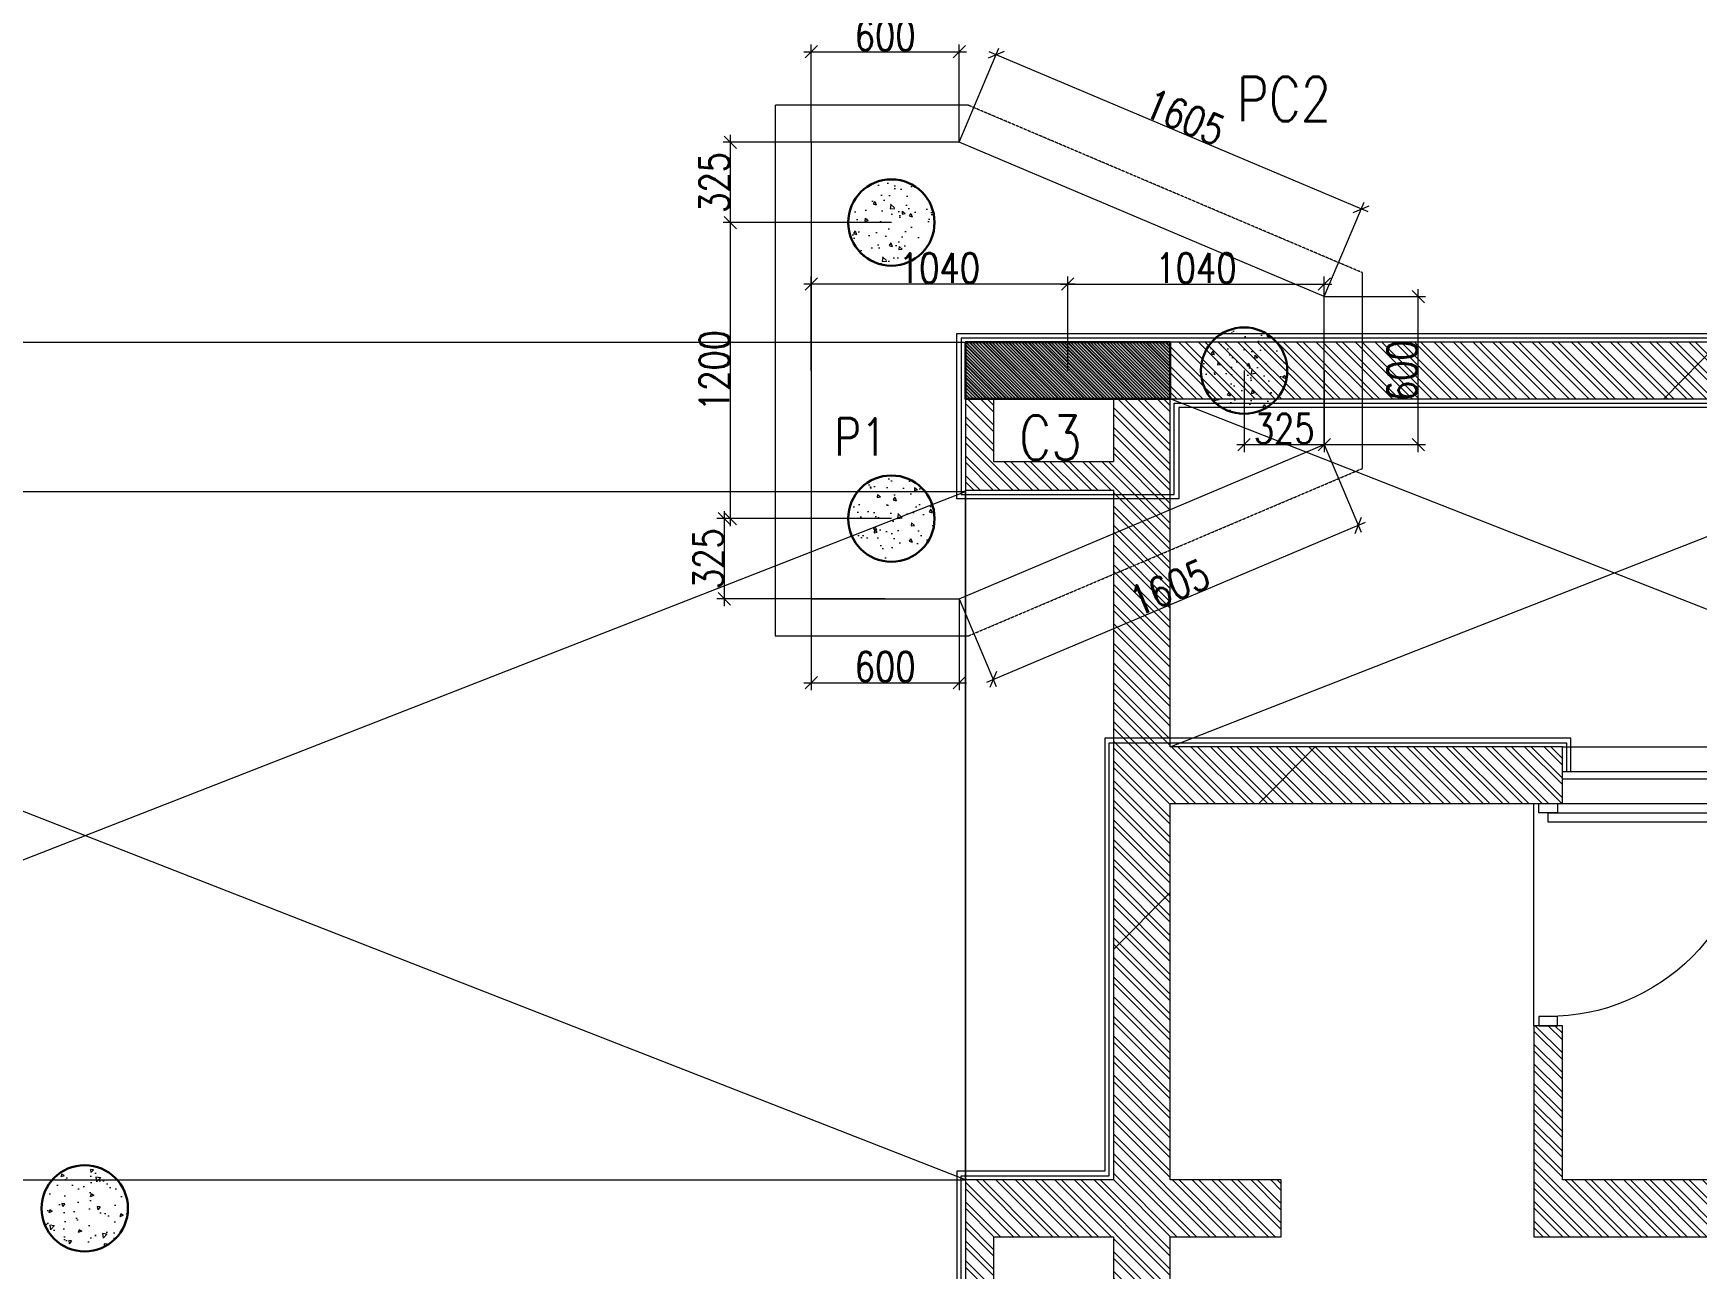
# Model space of a CAD drawing. Header units: metres. Extents: x 5205117 to 5948571, y 646915 to 1143748.
# Drawn here: x 5323873 to 5330616, y 799882 to 804888 of the extents above; entities that cross this region are included whole.
import ezdxf

# ---------------------------------------------------------------- set-up
doc = ezdxf.new("R2010")
doc.units = ezdxf.units.M
doc.header["$MEASUREMENT"] = 0
doc.header["$PDMODE"] = 35
doc.header["$PDSIZE"] = 10
doc.linetypes.add('DASHED', pattern=[0.75, 0.5, -0.25])
doc.linetypes.add('HIDDEN', pattern=[0.375, 0.25, -0.125])
doc.layers.get('0').update_dxf_attribs({"color": 1, "linetype": 'DASHED', "lineweight": 30})
doc.layers.add('A-GF', color=8, linetype='Continuous', lineweight=0, transparency=0.5)
for name, color, linetype, lineweight in [('dim start point', 10, 'Continuous', 0), ('S-COLUMN & WALL', 5, 'Continuous', 30), ('S-COLUMN_H', 250, 'Continuous', 0), ('S-FOUND-EXCAVATION', 253, 'HIDDEN', 0), ('S-FOUND-FOOTING', 7, 'Continuous', 15), ('S-PILE', 96, 'Continuous', 30), ('S-TEXT', 7, 'Continuous', 0), ('S-TEXT COL.', 1, 'Continuous', 0), ('S-TEXT PILE', 7, 'Continuous', 0)]:
    doc.layers.add(name, color=color, linetype=linetype, lineweight=lineweight)
doc.styles.add('C-ROOM', font='arial.ttf')
doc.styles.add('SETU 1', font='romans.shx', dxfattribs={"width": 0.8})
doc.dimstyles.new('A-DIM 100', dxfattribs={"dimscale": 100, "dimtxt": 2.5, "dimasz": 1.5, "dimexe": 1, "dimexo": 1, "dimgap": 0.5, "dimtad": 1, "dimdec": 0, "dimrnd": 5, "dimzin": 3, "dimdsep": 46, "dimtxsty": 'C-ROOM', "dimblk1": 'ARCHTICK', "dimblk2": 'ARCHTICK', "dimsah": 1, "dimcen": 1.5, "dimdle": 1, "dimclrd": 256, "dimclre": 256, "dimclrt": 256, "dimadec": 0, "dimazin": 0, "dimtfac": 0.6, "dimtdec": 0, "dimtofl": 0, "dimtmove": 1, "dimatfit": 3, "dimfxl": 1, "dimtolj": 1, "dimtzin": 0, "dimlwd": -1, "dimlwe": -1, "dimarcsym": 0})

# ---------------------------------------------------------------- blocks, each defined once
blk = doc.blocks.new('GBFB')
at = {"layer": 'A-GF', "ltscale": 5}
h = blk.add_hatch(dxfattribs=at)
h.set_pattern_fill('ANSI32', color=256, scale=150)
h.set_pattern_definition([(45, (2305818.317735393, 430359.1083499617), (-39.7747564417433, 39.7747564417433), []), (45, (2305844.834239643, 430359.1083499617), (-39.7747564417433, 39.7747564417433), [])])
h.paths.add_polyline_path([(2613559.22199503, 713331.9033151702), (2613559.22199503, 714066.9033151699), (2618134.221995029, 714066.9033151697), (2618134.221995029, 713331.9033151702), (2618364.22199503, 713331.9033151702), (2618364.22199503, 713951.9033151697), (2621064.221995032, 713951.9033151699), (2621064.221995032, 713331.9033151702), (2621294.221995032, 713331.9033151702), (2621294.221995032, 714181.9033151697), (2612581.72199503, 714181.9033151699), (2612581.72199503, 714081.9033151702), (2612481.72199503, 714081.9033151702), (2612481.72199503, 714181.9033151702), (2611504.22199503, 714181.9033151699), (2611504.22199503, 712216.9033151701), (2613559.22199503, 712216.9033151701), (2613559.22199503, 712331.9033151701), (2611734.22199503, 712331.9033151701), (2611734.22199503, 713951.9033151697), (2613329.22199503, 713951.9033151697), (2613329.22199503, 713331.9033151702)])
h.paths.add_polyline_path([(2622409.221995032, 713556.90331517), (2622614.22199503, 713556.90331517), (2622614.22199503, 713951.9033151701), (2622409.221995032, 713951.9033151701)], flags=16)
h.paths.add_polyline_path([(2623099.221995032, 714181.9033151701), (2623099.221995032, 713951.9033151701), (2622729.22199503, 713951.9033151701), (2622729.22199503, 713556.9033151701), (2623099.221995032, 713556.9033151701), (2623099.221995032, 713441.9033151701), (2622409.221995032, 713441.9033151701), (2622409.221995032, 713331.9033151702), (2622294.221995032, 713331.9033151702), (2622294.221995032, 714181.9033151701)], flags=17)
h.paths.add_polyline_path([(2630534.22199503, 706806.9033151697), (2628524.22199503, 706806.9033151697), (2628524.22199503, 706181.9033151697), (2628409.22199503, 706181.9033151697), (2628409.22199503, 707036.9033151699), (2630764.22199503, 707036.9033151699), (2630764.22199503, 703411.9033151699), (2626104.22199503, 703411.9033151699), (2626104.22199503, 704011.9033151697), (2626704.22199503, 704011.9033151697), (2626704.22199503, 706806.9033151697), (2626104.22199503, 706806.9033151697), (2626104.22199503, 708786.9033151701), (2626934.221995029, 708786.9033151701), (2626934.221995029, 707036.9033151699), (2627384.22199503, 707036.9033151699), (2627384.22199503, 706806.9033151697), (2626934.221995029, 706806.9033151697), (2626934.221995029, 705281.9033151696), (2628524.22199503, 705281.9033151696), (2628524.22199503, 705051.9033151697), (2626934.221995029, 705051.9033151697), (2626934.221995029, 703641.9033151699), (2630534.22199503, 703641.9033151699)])
h.paths.add_polyline_path([(2626334.221995029, 714181.9033151701), (2627304.22199503, 714181.9033151701), (2627304.22199503, 713951.9033151701), (2626934.221995029, 713951.9033151701), (2626934.221995029, 711316.9033151701), (2628734.22199503, 711316.9033151701), (2628734.22199503, 711916.9033151701), (2628849.22199503, 711916.9033151701), (2628849.22199503, 711316.9033151701), (2630649.22199503, 711316.9033151701), (2630649.22199503, 711916.9033151701), (2630764.22199503, 711916.9033151699), (2630764.22199503, 711086.9033151701), (2618134.22199503, 711086.90331517), (2618134.221995029, 712331.9033151694), (2618364.22199503, 712331.9033151694), (2618364.22199503, 711316.9033151701), (2622294.221995032, 711316.9033151701), (2622294.221995032, 712431.9033151697), (2622409.221995032, 712431.9033151697), (2622409.221995032, 711316.9033151703), (2625159.22199503, 711316.9033151703), (2625159.22199503, 712531.9033151702), (2625274.22199503, 712531.9033151702), (2625274.22199503, 711316.9033151703), (2626704.22199503, 711316.9033151701), (2626704.22199503, 713441.9033151701), (2625274.22199503, 713441.9033151701), (2625274.22199503, 713331.9033151702), (2625159.22199503, 713331.9033151702), (2625159.22199503, 713556.9033151701), (2626704.22199503, 713556.9033151701), (2626704.22199503, 713951.9033151701), (2626334.221995029, 713951.9033151701)])
h.paths.add_polyline_path([(2613029.22199503, 703411.9033151699), (2613029.22199503, 704011.9033151697), (2611504.22199503, 704011.9033151697), (2611504.22199503, 703411.9033151699)])
h.paths.add_polyline_path([(2613329.22199503, 703411.9033151699), (2618964.22199503, 703411.9033151696), (2618964.22199503, 704011.9033151697), (2618134.221995029, 704011.9033151697), (2618134.221995029, 703641.9033151696), (2613559.22199503, 703641.9033151699), (2613559.22199503, 704011.9033151697), (2613329.22199503, 704011.9033151697)])
h.paths.add_polyline_path([(2618364.22199503, 703896.9033151696), (2618364.22199503, 703641.9033151696), (2618849.22199503, 703641.9033151696), (2618849.22199503, 703896.9033151696)], flags=16)
h.paths.add_polyline_path([(2611734.22199503, 703641.9033151699), (2611734.22199503, 703896.9033151699), (2612799.221995029, 703896.9033151699), (2612799.221995029, 703641.9033151699)], flags=16)
h.paths.add_polyline_path([(2618964.22199503, 706806.9033151697), (2618964.22199503, 708786.9033151701), (2618134.221995029, 708786.9033151701), (2618134.221995029, 706806.9033151697)])
h.paths.add_polyline_path([(2618849.22199503, 707036.9033151696), (2618849.22199503, 708556.9033151699), (2618364.22199503, 708556.9033151699), (2618364.22199503, 707036.9033151696)], flags=16)
h.paths.add_polyline_path([(2635594.22199503, 714181.9033151701), (2628204.22199503, 714181.9033151701), (2628204.22199503, 713951.9033151701), (2628734.22199503, 713951.9033151701), (2628734.22199503, 712816.9033151701), (2628849.22199503, 712816.9033151701), (2628849.22199503, 713951.9033151701), (2630649.22199503, 713951.9033151701), (2630649.22199503, 712916.9033151701), (2630764.22199503, 712916.9033151701), (2630764.22199503, 713951.9033151701), (2635364.221995029, 713951.9033151701), (2635364.221995029, 713581.9033151701), (2635594.22199503, 713581.9033151701)])
h.paths.add_polyline_path([(2613559.22199503, 710716.9033151702), (2613559.22199503, 711316.9033151701), (2611504.22199503, 711316.9033151701), (2611504.22199503, 710716.9033151702)])
h.paths.add_polyline_path([(2613329.22199503, 710831.9033151701), (2613329.22199503, 711086.9033151701), (2611734.22199503, 711086.9033151701), (2611734.22199503, 710831.9033151701)], flags=16)
h.paths.add_polyline_path([(2635364.221995029, 709856.9033151701), (2630764.22199503, 709856.9033151701), (2630764.22199503, 708556.9033151699), (2630534.22199503, 708556.9033151699), (2630534.22199503, 710086.9033151702), (2635364.221995029, 710086.9033151702), (2635364.221995029, 710456.9033151701), (2635594.22199503, 710456.9033151701), (2635594.22199503, 709856.9033151701)])
h.paths.add_polyline_path([(2626219.22199503, 707036.9033151699), (2626704.22199503, 707036.9033151699), (2626704.22199503, 708556.9033151699), (2626219.22199503, 708556.9033151699)], flags=16)
h.paths.add_polyline_path([(2637419.22199503, 709856.9033151701), (2635894.22199503, 709856.9033151701), (2635894.22199503, 710456.9033151701), (2637419.22199503, 710456.9033151701)])
h.paths.add_polyline_path([(2637189.22199503, 710086.9033151702), (2636009.22199503, 710086.9033151702), (2636009.22199503, 710341.9033151701), (2637189.22199503, 710341.9033151701)], flags=16)
h.paths.add_polyline_path([(2637419.22199503, 714181.9033151699), (2635894.22199503, 714181.9033151699), (2635894.22199503, 713581.9033151699), (2637419.22199503, 713581.9033151699)])
h.paths.add_polyline_path([(2637189.22199503, 713951.90331517), (2636009.22199503, 713951.90331517), (2636009.22199503, 713696.90331517), (2637189.22199503, 713696.90331517)], flags=16)
h.paths.add_polyline_path([(2633144.22199503, 709556.9033151702), (2633144.22199503, 708556.9033151699), (2632914.221995029, 708556.9033151699), (2632914.221995029, 709556.9033151702)], flags=0)
h.paths.add_polyline_path([(2633144.22199503, 703411.9033151699), (2632914.221995029, 703411.9033151699), (2632914.221995029, 707036.9033151699), (2633144.22199503, 707036.9033151699)])
h.paths.add_polyline_path([(2626704.22199503, 703896.9033151696), (2626219.22199503, 703896.9033151696), (2626219.22199503, 703641.9033151699), (2626704.22199503, 703641.9033151699)], flags=16)
at = {"layer": 'A-GF', "ltscale": 100}
h = blk.add_hatch(dxfattribs=at)
h.set_pattern_fill('ANSI31', color=256, scale=75)
h.set_pattern_definition([(45, (1999356.026596897, 443833.9590000218), (-6.629126073623882, 6.629126073623883), [])])
h.paths.add_polyline_path([(2626934.221995029, 703411.9033151703), (2626934.221995029, 703641.9033151702), (2626104.22199503, 703641.9033151701), (2626104.22199503, 703411.9033151701)])
at = {"layer": 'A-GF', "ltscale": 5}
for p, q in [((2618964.22199503, 706806.9033151697), (2626104.22199503, 706806.9033151697)), ((2618964.22199503, 706806.9033151697), (2626104.22199503, 706806.9033151697)), ((2618964.22199503, 706806.9033151697), (2626104.22199503, 704016.9033151697)), ((2626104.22199503, 706806.9033151697), (2618964.221995028, 704016.9033151697)), ((2626104.22199503, 706806.9033151697), (2626104.22199503, 704011.9033151697)), ((2628409.22199503, 706181.9033151697), (2628409.22199503, 705281.9033151699)), ((2628524.22199503, 705281.9033151696), (2630534.22199503, 705281.9033151699)), ((2628524.22199503, 705181.9033151696), (2630534.22199503, 705181.9033151699)), ((2628524.22199503, 705151.9033151696), (2630534.22199503, 705151.9033151699)), ((2626934.221995029, 705051.9033151697), (2630534.22199503, 703641.9033151699)), ((2630534.22199503, 705051.9033151697), (2626934.221995029, 703641.9033151699)), ((2628524.22199503, 705051.9033151697), (2630534.22199503, 705051.9033151697)), ((2618964.221995028, 703411.9033151699), (2626104.22199503, 703411.9033151699))]:
    blk.add_line(p, q, dxfattribs=at)
at = {"layer": 'A-GF', "ltscale": 10}
for p, q in [((2628429.22199503, 706181.9033151697), (2628504.22199503, 706181.9033151697)), ((2628429.22199503, 706144.4033151699), (2628429.22199503, 706181.9033151697)), ((2628504.22199503, 706181.9033151697), (2628504.22199503, 706144.4033151699)), ((2628504.22199503, 706144.4033151699), (2628429.22199503, 706144.4033151699)), ((2628504.22199503, 705319.4033151697), (2628429.22199503, 705319.4033151697)), ((2628429.22199503, 705319.4033151697), (2628429.22199503, 705281.9033151699)), ((2629291.72199503, 705356.9033151697), (2628466.72199503, 705356.9033151697)), ((2628466.72199503, 705356.9033151697), (2628466.72199503, 705319.4033151697)), ((2628466.72199503, 705319.4033151697), (2629291.72199503, 705319.4033151697)), ((2628504.22199503, 705281.9033151699), (2628504.22199503, 705319.4033151697)), ((2628429.22199503, 705281.9033151699), (2628504.22199503, 705281.9033151699))]:
    blk.add_line(p, q, dxfattribs=at)
at = {"layer": 'A-GF', "ltscale": 5}
for points in [[(2630534.22199503, 706806.9033151697), (2628524.22199503, 706806.9033151697), (2628524.22199503, 706181.9033151697), (2628409.22199503, 706181.9033151697), (2628409.22199503, 707036.9033151699), (2630764.22199503, 707036.9033151699), (2630764.22199503, 703411.9033151699), (2626104.22199503, 703411.9033151699), (2626104.22199503, 704011.9033151697), (2626704.22199503, 704011.9033151697), (2626704.22199503, 706806.9033151697), (2626104.22199503, 706806.9033151697), (2626104.22199503, 708786.9033151701), (2626934.221995029, 708786.9033151701), (2626934.221995029, 707036.9033151699), (2627384.22199503, 707036.9033151699), (2627384.22199503, 706806.9033151697), (2626934.221995029, 706806.9033151697), (2626934.221995029, 705281.9033151696), (2628524.22199503, 705281.9033151696), (2628524.22199503, 705051.9033151697), (2626934.221995029, 705051.9033151697), (2626934.221995029, 703641.9033151699), (2630534.22199503, 703641.9033151699)], [(2626687.221995029, 705034.9033151697), (2628541.22199503, 705034.9033151697), (2628541.22199503, 705151.9033151696), (2628559.22199503, 705151.9033151696), (2628559.22199503, 705016.9033151696), (2626669.22199503, 705016.9033151696), (2626669.22199503, 706771.9033151701), (2626069.22199503, 706771.9033151701), (2626069.22199503, 708656.9033151703), (2626087.221995029, 708656.9033151703), (2626087.221995029, 706789.9033151701), (2626687.221995029, 706789.9033151701)], [(2626219.22199503, 707036.9033151699), (2626704.22199503, 707036.9033151699), (2626704.22199503, 708556.9033151699), (2626219.22199503, 708556.9033151699)], [(2630517.22199503, 703658.9033151702), (2630517.22199503, 705151.9033151699), (2630499.22199503, 705151.9033151699), (2630499.22199503, 703676.9033151703), (2626969.22199503, 703676.9033151703), (2626969.22199503, 704046.9033151701), (2626069.22199503, 704046.9033151701), (2626069.22199503, 703376.9033151699), (2630799.22199503, 703376.9033151701), (2630799.221995029, 707071.9033151701), (2630621.591945968, 707071.9033151701), (2630621.591945968, 707053.9033151701), (2630781.221995029, 707053.9033151701), (2630781.22199503, 703394.9033151701), (2626087.221995029, 703394.9033151699), (2626087.221995029, 704028.9033151701), (2626951.22199503, 704028.9033151701), (2626951.22199503, 703658.9033151701)], [(2626704.22199503, 703896.9033151696), (2626219.22199503, 703896.9033151696), (2626219.22199503, 703641.9033151699), (2626704.22199503, 703641.9033151699)]]:
    blk.add_lwpolyline(points, close=True, dxfattribs=at)
blk.add_lwpolyline([(2618964.22199503, 706806.9033151697), (2618964.22199503, 704016.9033151697), (2626104.22199503, 704016.9033151697), (2626104.22199503, 706806.9033151697)], dxfattribs=at)
at = {"layer": 'A-GF', "ltscale": 5, "flags": 128}
blk.add_lwpolyline([(2626104.22199503, 703411.9033151701), (2626104.22199503, 703641.9033151701), (2626934.221995029, 703641.9033151702), (2626934.221995029, 703411.9033151703)], close=True, dxfattribs=at)
at = {"layer": 'A-GF', "ltscale": 2}
blk.add_ellipse((2628466.72199503, 705319.4033151697), major_axis=(583.3630944789038, 583.3630944789038), ratio=0.9999999999999927, start_param=5.497787143782134, end_param=7.068583470577038, dxfattribs=at)
blk = doc.blocks.new('P2')
at = {"layer": 'S-PILE', "lineweight": 0}
h = blk.add_hatch(dxfattribs=at)
h.set_pattern_fill('AR-CONC', color=256, scale=20)
h.set_pattern_definition([(50, (0, 0), (143.4520365201507, -12.55042699651902), [15, -165]), (355, (0, 0), (-27.7502667226, 150.4384267400024), [12, -132]), (100.45144446, (11.9543362, -1.0458688), (115.7017693454224, 137.8879981937259), [12.74803839999999, -140.2284223999999]), (46.1842, (0, 40), (213.4482661343145, -33.10385615861531), [22.5, -247.5]), (96.63563549000003, (17.787349, 37.2413386), (186.9323891348456, 194.8237201549101), [19.1220684, -210.3427519999999]), (351.18416399, (0, 40), (186.9323890109546, 194.823720053998), [18, -198.0000002]), (21, (20, 30), (119.3814104236923, -80.52377813306776), [15, -165]), (326, (20, 30), (48.66306638431634, 145.0300090093706), [12, -132]), (71.45144474, (29.94845080000001, 23.2896852), (168.0444753459942, 64.50623056127077), [12.748038, -140.2284224]), (37.5, (0, 0), (2.431971063458133, 66.5787707662623), [0, -130.4, 0, -134, 0, -132.5]), (7.499999999999999, (0, 0), (52.61390748842972, 78.88234237647205), [0, -76.39999999999999, 0, -127.4, 0, -50.5]), (327.5, (-44.59999999999999, 0), (106.7644872344818, -4.510974346875951), [0, -50, 0, -156, 0, -207]), (317.5, (-64.6, 0), (116.6372338684772, 20.02099646646354), [0, -65, 0, -103.6, 0, -147])])
edge = h.paths.add_edge_path()
edge.add_arc((0, 0), 175, 0, 360)
at = {"layer": 'S-PILE'}
blk.add_circle((0, 0), 175, dxfattribs=at)
blk = doc.blocks.new('jhgduhguix')
at = {"layer": 'A-GF', "ltscale": 5}
h = blk.add_hatch(dxfattribs=at)
h.set_pattern_fill('ANSI32', color=256, scale=150000)
h.set_pattern_definition([(45, (-82319456.2837868, -220251060.7751663), (-39774.7564417433, 39774.7564417433), []), (45, (-82292939.77953625, -220251060.7751663), (-39774.7564417433, 39774.7564417433), [])])
h.paths.add_polyline_path([(5087447.780857086, 780270.4902853967), (5087447.780857086, 779535.4902853965), (5092022.780857086, 779535.4902853965), (5092022.780857086, 780270.4902853967), (5092252.780856132, 780270.4902853967), (5092252.780856132, 779650.4902853967), (5094952.780857086, 779650.4902853967), (5094952.780857086, 780270.4902853967), (5095182.780856132, 780270.4902853967), (5095182.780856132, 779420.4902853966), (5087217.780856132, 779420.4902853966), (5087217.780856132, 779535.4902853965), (5086917.780857086, 779535.4902853965), (5086917.780857086, 779420.4902853966), (5086470.280857086, 779420.4902853966), (5086470.280857086, 779520.4902853966), (5086370.280856132, 779520.4902853966), (5086370.280856132, 779420.4902853966), (5085392.780856132, 779420.4902853966), (5085392.780856132, 781385.4902853965), (5087447.780857086, 781385.4902853965), (5087447.780857086, 781270.4902853965), (5085622.780857086, 781270.4902853965), (5085622.780857086, 779650.4902853967), (5087217.780856132, 779650.4902853967), (5087217.780856132, 780270.4902853967)])
h.paths.add_polyline_path([(5096782.780857086, 779420.4902853966), (5096782.780857086, 779650.4902853967), (5096297.780856132, 779650.4902853967), (5096297.780856132, 780045.4902853966), (5097372.780857086, 780045.4902853966), (5097372.780857086, 780275.4902853966), (5096297.780856132, 780275.4902853966), (5096182.780856132, 780275.4902853966), (5096182.780856132, 779420.4902853966)], flags=17)
h.paths.add_polyline_path([(5104422.780856133, 786775.4902853966), (5102412.780857086, 786775.4902853966), (5102412.780857086, 787400.4902853966), (5102297.780856132, 787400.4902853966), (5102297.780856132, 786545.4902853966), (5104652.780857086, 786545.4902853966), (5104652.780857086, 790170.4902853966), (5099992.780857085, 790170.4902853966), (5099992.780857085, 789570.4902853966), (5100592.780856133, 789570.4902853966), (5100592.780856133, 786775.4902853966), (5099992.780857085, 786775.4902853966), (5099992.780857085, 784815.4902853966), (5100822.780857086, 784815.4902853966), (5100822.780857086, 786545.4902853966), (5101297.780856133, 786545.4902853966), (5101297.780856133, 786775.4902853966), (5100822.780857086, 786775.4902853966), (5100822.780857086, 788300.4902855159), (5102412.780857086, 788300.4902855159), (5102412.780857086, 788530.4902853966), (5100822.780857086, 788530.4902853966), (5100822.780857086, 789940.4902853966), (5104422.780856133, 789940.4902853966)])
h.paths.add_polyline_path([(5100222.780856133, 779420.4902853966), (5101422.780856132, 779420.4902853966), (5101422.780856132, 779650.4902853967), (5100822.780857086, 779650.4902853967), (5100822.780857086, 782400.4902853966), (5102622.780857086, 782400.4902853966), (5102622.780857086, 781600.4902853966), (5102737.780857086, 781600.4902853966), (5102737.780857086, 782400.4902853966), (5104537.780857086, 782400.4902853966), (5104537.780857086, 781600.4902853966), (5104652.780857086, 781600.4902853966), (5104652.780857086, 782515.4902853966), (5092022.780857086, 782515.4902853966), (5092022.780857086, 781270.4902853965), (5092252.780856132, 781270.4902853965), (5092252.780856132, 782285.4902853966), (5096182.780856132, 782285.4902853966), (5096182.780856132, 781175.4902855158), (5096297.780856132, 781175.4902855158), (5096297.780856132, 782285.4902853966), (5099047.780856132, 782285.4902853966), (5099047.780856132, 781075.4902853966), (5099162.780857086, 781075.4902853966), (5099162.780857086, 782285.4902853966), (5100592.780856133, 782285.4902853966), (5100592.780856133, 780275.4902853966), (5099162.780857086, 780275.4902853966), (5097972.780856133, 780275.4902853966), (5097972.780856133, 780045.4902853966), (5100592.780856133, 780045.4902853966), (5100592.780856133, 779650.4902853967), (5100222.780856133, 779650.4902853967)])
h.paths.add_polyline_path([(5086917.780857086, 790170.4902853966), (5086917.780857086, 789570.4902853966), (5085392.780856132, 789570.4902853966), (5085392.780856132, 790170.4902853966)])
h.paths.add_polyline_path([(5087217.780856132, 790170.4902853966), (5092852.780857086, 790170.4902853966), (5092852.780857086, 789570.4902853966), (5092022.780857086, 789570.4902853966), (5092022.780857086, 789940.4902853966), (5087447.780857086, 789940.4902853966), (5087447.780857086, 789570.4902853966), (5087217.780856132, 789570.4902853966)])
h.paths.add_polyline_path([(5092252.780856132, 789685.4902853966), (5092252.780856132, 789940.4902853966), (5092737.780857087, 789940.4902853966), (5092737.780857087, 789685.4902853966)], flags=16)
h.paths.add_polyline_path([(5085622.780857086, 789940.4902853966), (5085622.780857086, 789685.4902853966), (5086687.780857086, 789685.4902853966), (5086687.780857086, 789940.4902853966)], flags=16)
h.paths.add_polyline_path([(5092852.780857086, 786775.4902853966), (5092852.780857086, 784815.4902853966), (5092022.780857086, 784815.4902853966), (5092022.780857086, 786775.4902853966)])
h.paths.add_polyline_path([(5092737.780857087, 786545.4902853966), (5092737.780857087, 785045.4902853965), (5092252.780856132, 785045.4902853965), (5092252.780856132, 786545.4902853966)], flags=16)
h.paths.add_polyline_path([(5109482.780857086, 779420.4902853966), (5102022.780857086, 779420.4902853966), (5102022.780857086, 779650.4902853967), (5102622.780857086, 779650.4902853967), (5102622.780857086, 780750.4902853967), (5102737.780857086, 780750.4902853967), (5102737.780857086, 779650.4902853967), (5104537.780857086, 779650.4902853967), (5104537.780857086, 780600.4902853967), (5104652.780857086, 780600.4902853967), (5104652.780857086, 779650.4902853967), (5109252.780856133, 779650.4902853967), (5109252.780856133, 780020.4902853966), (5109482.780857086, 780020.4902853966)])
h.paths.add_polyline_path([(5087447.780857086, 782885.4902853966), (5087447.780857086, 782285.4902853966), (5085392.780856132, 782285.4902853966), (5085392.780856132, 782885.4902853966)])
h.paths.add_polyline_path([(5087217.780856132, 782770.4902853966), (5087217.780856132, 782515.4902853966), (5085622.780857086, 782515.4902853966), (5085622.780857086, 782770.4902853966)], flags=16)
h.paths.add_polyline_path([(5109252.780856133, 783745.4902853966), (5104652.780857086, 783745.4902853966), (5104652.780857086, 785045.4902853965), (5104422.780856133, 785045.4902853965), (5104422.780856133, 783515.4902853966), (5109252.780856133, 783515.4902853966), (5109252.780856133, 783145.4902853966), (5109482.780857086, 783145.4902853966), (5109482.780857086, 783745.4902853966)])
h.paths.add_polyline_path([(5100107.780857086, 786545.4902853966), (5100592.780856133, 786545.4902853966), (5100592.780856133, 785045.4902853965), (5100107.780857086, 785045.4902853965)], flags=16)
h.paths.add_polyline_path([(5111307.780856132, 783745.4902853966), (5109782.780857086, 783745.4902853966), (5109782.780857086, 783145.4902853966), (5111307.780856132, 783145.4902853966)])
h.paths.add_polyline_path([(5111077.780857086, 783515.4902853966), (5109897.780857086, 783515.4902853966), (5109897.780857086, 783260.4902853965), (5111077.780857086, 783260.4902853965)], flags=16)
h.paths.add_polyline_path([(5111307.780856132, 779420.4902853966), (5109782.780857086, 779420.4902853966), (5109782.780857086, 780020.4902853966), (5111307.780856132, 780020.4902853966)])
h.paths.add_polyline_path([(5111077.780857086, 779650.4902853967), (5109897.780857086, 779650.4902853967), (5109897.780857086, 779905.4902853966), (5111077.780857086, 779905.4902853966)], flags=16)
h.paths.add_polyline_path([(5107032.780857086, 784045.4902853966), (5107032.780857086, 785045.4902853965), (5106802.780856132, 785045.4902853965), (5106802.780856132, 784045.4902853966)], flags=17)
h.paths.add_polyline_path([(5107032.780857086, 790170.4902853966), (5106802.780856132, 790170.4902853966), (5106802.780856132, 786545.4902853966), (5107032.780857086, 786545.4902853966)])
h.paths.add_polyline_path([(5100592.780856133, 789685.4902853966), (5100107.780857086, 789685.4902853966), (5100107.780857086, 789940.4902853966), (5100592.780856133, 789940.4902853966)], flags=16)
blk = doc.blocks.new('_Oblique')
at = {"color": 0, "linetype": 'ByBlock', "lineweight": -2}
blk.add_line((-0.5, -0.5), (0.5, 0.5), dxfattribs=at)
blk = doc.blocks.new('*D616')
at = {"layer": 'Defpoints', "color": 0, "transparency": 16777216}
for p in [(5327776.013120014, 804800.9663963642), (5327626.349631287, 804446.5306052396), (5329106.486009561, 803821.5305919438)]:
    blk.add_point(p, dxfattribs=at)
at = {"layer": 'S-TEXT', "color": 9, "transparency": 16777216}
for p, q in [((5327626.349631287, 804446.5306052396), (5327787.683129606, 804828.6035249445)), ((5329106.486009561, 803821.5305919438), (5329267.81950788, 804203.6035116487))]:
    blk.add_line(p, q, dxfattribs=at)
at = {"layer": 'S-TEXT', "transparency": 16777216}
blk.add_line((5329283.78662687, 804164.2963734778), (5327748.375991434, 804812.6364059548), dxfattribs=at)
at = {"layer": 'S-TEXT', "transparency": 16777216, "xscale": 50, "yscale": 50, "zscale": 50}
for p, rotation in [((5327776.013120014, 804800.9663963642), 157.107689334006), ((5329256.14949829, 804175.9663830684), 337.107689334006)]:
    blk.add_blockref('_Oblique', p, dxfattribs=dict(at, rotation=rotation))
at = {"layer": 'S-TEXT', "color": 0, "lineweight": 0, "transparency": 16777216, "insert": (5328541.366329932, 804548.3468349735), "char_height": 120, "attachment_point": 5, "rotation": 337.107689334006, "style": 'SETU 1'}
blk.add_mtext('\\A1;1605', dxfattribs=at)
blk = doc.blocks.new('*D617')
at = {"layer": 'Defpoints', "color": 0, "transparency": 16777216}
for p in [(5329106.486009562, 803221.5305919438), (5327626.349631287, 802596.5306052398), (5327764.456724928, 802269.4628648435)]:
    blk.add_point(p, dxfattribs=at)
at = {"layer": 'S-TEXT', "color": 9, "transparency": 16777216}
for p, q in [((5329106.486009562, 803221.5305919438), (5329256.263112374, 802866.8257227897)), ((5327626.349631287, 802596.5306052398), (5327776.126734098, 802241.8257360858))]:
    blk.add_line(p, q, dxfattribs=at)
at = {"layer": 'S-TEXT', "transparency": 16777216}
blk.add_line((5329272.230231962, 802906.1328607168), (5327736.819596171, 802257.7928556744), dxfattribs=at)
at = {"layer": 'S-TEXT', "transparency": 16777216, "xscale": 50, "yscale": 50, "zscale": 50}
for p, rotation in [((5329244.593103204, 802894.4628515478), 22.89230979239838), ((5327764.456724928, 802269.4628648435), 202.8923097923984)]:
    blk.add_blockref('_Oblique', p, dxfattribs=dict(at, rotation=rotation))
at = {"layer": 'S-TEXT', "color": 0, "lineweight": 0, "transparency": 16777216, "insert": (5328479.2398942, 802641.843303838), "char_height": 120, "attachment_point": 5, "rotation": 22.892309792398407, "style": 'SETU 1'}
blk.add_mtext('\\A1;1605', dxfattribs=at)
blk = doc.blocks.new('*D618')
at = {"layer": 'Defpoints', "color": 0, "transparency": 16777216}
for p in [(5329106.486009565, 803821.5305919441), (5329487.184139253, 803821.5305919441), (5329106.486009565, 803221.5305919445)]:
    blk.add_point(p, dxfattribs=at)
at = {"layer": 'S-TEXT', "transparency": 16777216}
blk.add_line((5329487.184139253, 803191.5305919445), (5329487.184139253, 803851.5305919442), dxfattribs=at)
at = {"layer": 'S-TEXT', "color": 9, "transparency": 16777216}
for p, q in [((5329106.486009565, 803821.5305919441), (5329517.184139254, 803821.5305919441)), ((5329106.486009565, 803221.5305919445), (5329517.184139254, 803221.5305919445))]:
    blk.add_line(p, q, dxfattribs=at)
at = {"layer": 'S-TEXT', "transparency": 16777216, "xscale": 50, "yscale": 50, "zscale": 50}
for p, rotation in [((5329487.184139253, 803821.5305919441), 90), ((5329487.184139253, 803221.5305919445), 270)]:
    blk.add_blockref('_Oblique', p, dxfattribs=dict(at, rotation=rotation))
at = {"layer": 'S-TEXT', "color": 0, "lineweight": 0, "transparency": 16777216, "insert": (5329422.184139253, 803521.5305919427), "char_height": 120, "attachment_point": 5, "rotation": 90, "style": 'SETU 1'}
blk.add_mtext('\\A1;600', dxfattribs=at)
blk = doc.blocks.new('*D614')
at = {"layer": 'Defpoints', "color": 0, "transparency": 16777216}
for p in [(5326699.146446501, 804121.5305970911), (5327351.486009566, 804121.5305970911), (5327351.486009564, 802921.5305970911)]:
    blk.add_point(p, dxfattribs=at)
at = {"layer": 'S-TEXT', "color": 9, "transparency": 16777216}
for p, q in [((5327351.486009566, 804121.5305970911), (5326669.146446501, 804121.5305970911)), ((5327351.486009564, 802921.5305970911), (5326669.146446501, 802921.5305970911))]:
    blk.add_line(p, q, dxfattribs=at)
at = {"layer": 'S-TEXT', "transparency": 16777216}
blk.add_line((5326699.146446501, 802891.530597091), (5326699.146446501, 804151.5305970911), dxfattribs=at)
at = {"layer": 'S-TEXT', "transparency": 16777216, "xscale": 50, "yscale": 50, "zscale": 50}
for p, rotation in [((5326699.146446501, 804121.5305970911), 90), ((5326699.146446501, 802921.5305970911), 270)]:
    blk.add_blockref('_Oblique', p, dxfattribs=dict(at, rotation=rotation))
at = {"layer": 'S-TEXT', "color": 0, "lineweight": 0, "transparency": 16777216, "insert": (5326634.1464465, 803521.5305970893), "char_height": 120, "attachment_point": 5, "rotation": 90, "style": 'SETU 1'}
blk.add_mtext('\\A1;1200', dxfattribs=at)
blk = doc.blocks.new('*D619')
at = {"layer": 'Defpoints', "color": 0, "transparency": 16777216}
for p in [(5327026.349582991, 802596.5306052398), (5327626.349631287, 802596.5306052398), (5327626.349631287, 802256.6748434373)]:
    blk.add_point(p, dxfattribs=at)
at = {"layer": 'S-TEXT', "color": 9, "transparency": 16777216}
for p, q in [((5327026.349582991, 802596.5306052398), (5327026.349582991, 802226.6748434374)), ((5327626.349631287, 802596.5306052398), (5327626.349631287, 802226.6748434374))]:
    blk.add_line(p, q, dxfattribs=at)
at = {"layer": 'S-TEXT', "transparency": 16777216}
blk.add_line((5326996.34958299, 802256.6748434373), (5327656.349631285, 802256.6748434373), dxfattribs=at)
at = {"layer": 'S-TEXT', "transparency": 16777216, "xscale": 50, "yscale": 50, "zscale": 50, "rotation": 180}
blk.add_blockref('_Oblique', (5327026.349582991, 802256.6748434373), dxfattribs=at)
at = {"layer": 'S-TEXT', "transparency": 16777216, "xscale": 50, "yscale": 50, "zscale": 50}
blk.add_blockref('_Oblique', (5327626.349631287, 802256.6748434373), dxfattribs=at)
at = {"layer": 'S-TEXT', "color": 0, "lineweight": 0, "transparency": 16777216, "insert": (5327326.349607138, 802321.6748434373), "char_height": 120, "attachment_point": 5, "style": 'SETU 1'}
blk.add_mtext('\\A1;600', dxfattribs=at)
blk = doc.blocks.new('*D620')
at = {"layer": 'Defpoints', "color": 0, "transparency": 16777216}
for p in [(5327626.349631287, 804813.500790893), (5327026.349582991, 804446.5306052398), (5327626.349631287, 804446.5306052398)]:
    blk.add_point(p, dxfattribs=at)
at = {"layer": 'S-TEXT', "color": 9, "transparency": 16777216}
for p, q in [((5327026.349582991, 804446.5306052398), (5327026.349582991, 804843.5007908931)), ((5327626.349631287, 804446.5306052398), (5327626.349631287, 804843.5007908931))]:
    blk.add_line(p, q, dxfattribs=at)
at = {"layer": 'S-TEXT', "transparency": 16777216}
blk.add_line((5326996.349582991, 804813.500790893), (5327656.349631285, 804813.500790893), dxfattribs=at)
at = {"layer": 'S-TEXT', "transparency": 16777216, "xscale": 50, "yscale": 50, "zscale": 50, "rotation": 180}
blk.add_blockref('_Oblique', (5327026.349582991, 804813.500790893), dxfattribs=at)
at = {"layer": 'S-TEXT', "transparency": 16777216, "xscale": 50, "yscale": 50, "zscale": 50}
blk.add_blockref('_Oblique', (5327626.349631287, 804813.500790893), dxfattribs=at)
at = {"layer": 'S-TEXT', "color": 0, "lineweight": 0, "transparency": 16777216, "insert": (5327326.349607139, 804878.500790893), "char_height": 120, "attachment_point": 5, "style": 'SETU 1'}
blk.add_mtext('\\A1;600', dxfattribs=at)
blk = doc.blocks.new('*D621')
at = {"layer": 'Defpoints', "color": 0, "transparency": 16777216}
for p in [(5327026.349582991, 803872.2082709945), (5327026.349582991, 803521.5306052398), (5328066.486009562, 803521.5305919461)]:
    blk.add_point(p, dxfattribs=at)
at = {"layer": 'S-TEXT', "color": 9, "transparency": 16777216}
for p, q in [((5327026.349582991, 803521.5306052398), (5327026.349582991, 803902.2082709946)), ((5328066.486009562, 803521.5305919461), (5328066.486009562, 803902.2082709946))]:
    blk.add_line(p, q, dxfattribs=at)
at = {"layer": 'S-TEXT', "transparency": 16777216}
blk.add_line((5328096.486009562, 803872.2082709945), (5326996.34958299, 803872.2082709945), dxfattribs=at)
at = {"layer": 'S-TEXT', "transparency": 16777216, "xscale": 50, "yscale": 50, "zscale": 50, "rotation": 180}
blk.add_blockref('_Oblique', (5327026.349582991, 803872.2082709945), dxfattribs=at)
at = {"layer": 'S-TEXT', "transparency": 16777216, "xscale": 50, "yscale": 50, "zscale": 50}
blk.add_blockref('_Oblique', (5328066.486009562, 803872.2082709945), dxfattribs=at)
at = {"layer": 'S-TEXT', "color": 0, "lineweight": 0, "transparency": 16777216, "insert": (5327546.417796277, 803937.2082709945), "char_height": 120, "attachment_point": 5, "style": 'SETU 1'}
blk.add_mtext('\\A1;1040', dxfattribs=at)
blk = doc.blocks.new('*D622')
at = {"layer": 'Defpoints', "color": 0, "transparency": 16777216}
for p in [(5329106.486009562, 803872.2082709942), (5328066.486009562, 803521.5305919461), (5329106.486009562, 803521.5305919439)]:
    blk.add_point(p, dxfattribs=at)
at = {"layer": 'S-TEXT', "color": 9, "transparency": 16777216}
for p, q in [((5328066.486009562, 803521.5305919461), (5328066.486009562, 803902.2082709942)), ((5329106.486009562, 803521.5305919439), (5329106.486009562, 803902.2082709942))]:
    blk.add_line(p, q, dxfattribs=at)
at = {"layer": 'S-TEXT', "transparency": 16777216}
blk.add_line((5328036.486009563, 803872.2082709942), (5329136.486009562, 803872.2082709942), dxfattribs=at)
at = {"layer": 'S-TEXT', "transparency": 16777216, "xscale": 50, "yscale": 50, "zscale": 50, "rotation": 180}
blk.add_blockref('_Oblique', (5328066.486009562, 803872.2082709942), dxfattribs=at)
at = {"layer": 'S-TEXT', "transparency": 16777216, "xscale": 50, "yscale": 50, "zscale": 50}
blk.add_blockref('_Oblique', (5329106.486009562, 803872.2082709942), dxfattribs=at)
at = {"layer": 'S-TEXT', "color": 0, "lineweight": 0, "transparency": 16777216, "insert": (5328586.486009562, 803937.2082709942), "char_height": 120, "attachment_point": 5, "style": 'SETU 1'}
blk.add_mtext('\\A1;1040', dxfattribs=at)
blk = doc.blocks.new('*D623')
at = {"layer": 'Defpoints', "color": 0, "transparency": 16777216}
for p in [(5327351.486009564, 802921.5305970911), (5326674.146446504, 802596.5306052404), (5327326.486009564, 802596.5306052404)]:
    blk.add_point(p, dxfattribs=at)
at = {"layer": 'S-TEXT', "transparency": 16777216}
blk.add_line((5326674.146446504, 802951.530597091), (5326674.146446504, 802566.5306052403), dxfattribs=at)
at = {"layer": 'S-TEXT', "color": 9, "transparency": 16777216}
for p, q in [((5327351.486009564, 802921.5305970911), (5326644.146446503, 802921.5305970911)), ((5327326.486009564, 802596.5306052404), (5326644.146446503, 802596.5306052404))]:
    blk.add_line(p, q, dxfattribs=at)
at = {"layer": 'S-TEXT', "transparency": 16777216, "xscale": 50, "yscale": 50, "zscale": 50}
for p, rotation in [((5326674.146446504, 802921.5305970911), 90), ((5326674.146446504, 802596.5306052404), 270)]:
    blk.add_blockref('_Oblique', p, dxfattribs=dict(at, rotation=rotation))
at = {"layer": 'S-TEXT', "color": 0, "lineweight": 0, "transparency": 16777216, "insert": (5326609.146446503, 802759.030601164), "char_height": 120, "attachment_point": 5, "rotation": 90, "style": 'SETU 1'}
blk.add_mtext('\\A1;325', dxfattribs=at)
blk = doc.blocks.new('*D615')
at = {"layer": 'Defpoints', "color": 0, "transparency": 16777216}
for p in [(5326699.146446506, 804446.5305786479), (5327351.486009564, 804446.5305786479), (5327351.486009564, 804121.5305867972)]:
    blk.add_point(p, dxfattribs=at)
at = {"layer": 'S-TEXT', "color": 9, "transparency": 16777216}
for p, q in [((5327351.486009564, 804446.5305786479), (5326669.146446506, 804446.5305786479)), ((5327351.486009564, 804121.5305867972), (5326669.146446506, 804121.5305867972))]:
    blk.add_line(p, q, dxfattribs=at)
at = {"layer": 'S-TEXT', "transparency": 16777216}
blk.add_line((5326699.146446506, 804091.5305867972), (5326699.146446506, 804476.530578648), dxfattribs=at)
at = {"layer": 'S-TEXT', "transparency": 16777216, "xscale": 50, "yscale": 50, "zscale": 50}
for p, rotation in [((5326699.146446506, 804446.5305786479), 90), ((5326699.146446506, 804121.5305867972), 270)]:
    blk.add_blockref('_Oblique', p, dxfattribs=dict(at, rotation=rotation))
at = {"layer": 'S-TEXT', "color": 0, "lineweight": 0, "transparency": 16777216, "insert": (5326634.146446506, 804284.0305827208), "char_height": 120, "attachment_point": 5, "rotation": 90, "style": 'SETU 1'}
blk.add_mtext('\\A1;325', dxfattribs=at)
blk = doc.blocks.new('*D624')
at = {"layer": 'Defpoints', "color": 0, "transparency": 16777216}
for p in [(5328781.486009562, 803521.5305919441), (5329106.486009562, 803521.5305919439), (5329106.486009562, 803221.5305919438)]:
    blk.add_point(p, dxfattribs=at)
at = {"layer": 'S-TEXT', "color": 9, "transparency": 16777216}
for p, q in [((5328781.486009562, 803521.5305919441), (5328781.486009562, 803191.5305919438)), ((5329106.486009562, 803521.5305919439), (5329106.486009562, 803191.5305919438))]:
    blk.add_line(p, q, dxfattribs=at)
at = {"layer": 'S-TEXT', "transparency": 16777216}
blk.add_line((5328751.486009561, 803221.5305919438), (5329136.486009562, 803221.5305919438), dxfattribs=at)
at = {"layer": 'S-TEXT', "transparency": 16777216, "xscale": 50, "yscale": 50, "zscale": 50, "rotation": 180}
blk.add_blockref('_Oblique', (5328781.486009562, 803221.5305919438), dxfattribs=at)
at = {"layer": 'S-TEXT', "transparency": 16777216, "xscale": 50, "yscale": 50, "zscale": 50}
blk.add_blockref('_Oblique', (5329106.486009562, 803221.5305919438), dxfattribs=at)
at = {"layer": 'S-TEXT', "color": 0, "lineweight": 0, "transparency": 16777216, "insert": (5328943.986009562, 803286.5305919438), "char_height": 120, "attachment_point": 5, "style": 'SETU 1'}
blk.add_mtext('\\A1;325', dxfattribs=at)

msp = doc.modelspace()

# ---------------------------------------------------------------- hatches: boundary and pattern name
at = {"layer": 'S-COLUMN_H'}
h = msp.add_hatch(color=256, dxfattribs=at)
h.dxf.hatch_style = 1
h.paths.add_polyline_path([(5328481.486001935, 803406.530591946), (5328481.486001935, 803636.530591946), (5327651.486001935, 803636.530591946), (5327651.486001935, 803406.530591946)])

# ---------------------------------------------------------------- linework, layer by layer
at = {"layer": 'S-COLUMN & WALL', "color": 5}
msp.add_lwpolyline([(5328481.486001935, 803406.530591946), (5328481.486001935, 803636.530591946), (5327651.486001935, 803636.530591946), (5327651.486001935, 803406.530591946)], close=True, dxfattribs=at)
at = {"layer": 'S-FOUND-EXCAVATION'}
msp.add_lwpolyline([(5329261.12831153, 803917.9657809857), (5327663.595725229, 804596.5306052135), (5326880.991884959, 804596.5306052135), (5326880.991884958, 802446.5306052135), (5327663.595723914, 802446.5306052135), (5329261.12831153, 803125.0954010756)], close=True, dxfattribs=at)
at = {"layer": 'S-FOUND-FOOTING', "color": 202}
msp.add_lwpolyline([(5329106.486009562, 803821.5305919438), (5327626.349631287, 804446.5306052398), (5327026.349582991, 804446.5306052398), (5327026.349582991, 802596.5306052398), (5327626.349631287, 802596.5306052398), (5329106.486009562, 803221.5305919441), (5329106.486009562, 803821.5305919438)], dxfattribs=at)

# ---------------------------------------------------------------- block references
at = {"layer": 'A-GF', "xscale": -1, "rotation": 180}
msp.add_blockref('GBFB', (2701547.264006906, 1507048.433907116), dxfattribs=at)
at = {"layer": 'dim start point', "color": 12}
msp.add_blockref('jhgduhguix', (227658.7051458024, 13466.04030654894), dxfattribs=at)
at = {"layer": 'S-PILE'}
for p, rotation in [((5327351.486009563, 804121.5305970906), 270), ((5328781.486009562, 803521.5305919441), 270), ((5327351.486009562, 802921.5305970906), 270), ((5324081.486001935, 800126.530591946), 180)]:
    msp.add_blockref('P2', p, dxfattribs=dict(at, rotation=rotation))

# ---------------------------------------------------------------- texts
at = {"layer": 'S-TEXT COL.', "color": 7, "style": 'SETU 1', "width": 0.8}
msp.add_text('PC2', height=180, dxfattribs=at).set_placement((5328751.894313706, 804531.6592957702))
at = {"layer": 'S-TEXT COL.', "color": 1, "true_color": 0xe61414, "style": 'SETU 1', "width": 0.8}
msp.add_text('C3', height=180, dxfattribs=at).set_placement((5327869.597907001, 803159.443582574))
at = {"layer": 'S-TEXT PILE', "style": 'SETU 1', "width": 0.8}
msp.add_text('P1', height=150, dxfattribs=at).set_placement((5327120.805901363, 803178.025646982))

# ---------------------------------------------------------------- dimensions: what is measured, and where the dimension line sits
at = {"layer": 'S-TEXT', "lineweight": 0}
for p1, p2, distance, picture, middle in [((5327026.349582991, 804446.5306052398), (5327626.349631287, 804446.5306052398), 366.97018565319013, '*D620', (5327326.349607139, 804878.500790893)), ((5329106.486009562, 803821.5305919438), (5327626.349631287, 804446.5306052398), -384.73872938385654, '*D616', (5328541.366329932, 804548.3468349735)), ((5327351.486009562, 802921.5305970906), (5327351.486009563, 804121.5305970906), 652.3395630624145, '*D614', (5326634.1464465, 803521.5305970893)), ((5329106.486009562, 803221.5305919441), (5329106.486009562, 803821.5305919438), -380.69812969025224, '*D618', (5329422.184139253, 803521.5305919427)), ((5329106.486009562, 803221.5305919441), (5327626.349631287, 802596.5306052398), 355.0308101021112, '*D617', (5328479.2398942, 802641.843303838)), ((5327026.349582991, 802596.5306052398), (5327626.349631287, 802596.5306052398), -339.85576180252247, '*D619', (5327326.349607138, 802321.6748434373))]:
    dim = msp.add_aligned_dim(p1=p1, p2=p2, distance=distance, dimstyle='A-DIM 100', override={"dimtxt": 1.199999999999999, "dimasz": 0.5, "dimexe": 0.3, "dimexo": 0, "dimgap": 0.05, "dimtxsty": 'SETU 1', "dimblk1": 'Oblique', "dimblk2": 'Oblique', "dimdle": 0.3, "dimclre": 9, "dimclrt": 0}, dxfattribs=at)
    dim.commit()
    dim.dimension.update_dxf_attribs({"geometry": picture, "text_midpoint": middle})
for base, p1, p2, angle, picture, middle in [((5326699.146446506, 804446.5305786479), (5327351.486009562, 804121.5305867968), (5327351.486009562, 804446.5305786475), 90, '*D615', (5326634.146446506, 804284.0305827208)), ((5326674.146446504, 802596.5306052404), (5327351.486009562, 802921.5305970906), (5327326.486009562, 802596.5306052398), 270, '*D623', (5326609.146446503, 802759.030601164))]:
    dim = msp.add_linear_dim(base=base, p1=p1, p2=p2, angle=angle, dimstyle='A-DIM 100', override={"dimtxt": 1.199999999999999, "dimasz": 0.5, "dimexe": 0.3, "dimexo": 0, "dimgap": 0.05, "dimtxsty": 'SETU 1', "dimblk1": 'Oblique', "dimblk2": 'Oblique', "dimdle": 0.3, "dimclre": 9, "dimclrt": 0}, dxfattribs=at)
    dim.commit()
    dim.dimension.update_dxf_attribs({"geometry": picture, "text_midpoint": middle})
for base, p1, p2, picture, middle in [((5327026.349582991, 803872.2082709945), (5328066.486009562, 803521.5305919461), (5327026.349582991, 803521.5306052398), '*D621', (5327546.417796277, 803937.2082709945)), ((5329106.486009562, 803872.2082709942), (5328066.486009562, 803521.5305919461), (5329106.486009562, 803521.5305919439), '*D622', (5328586.486009562, 803937.2082709942)), ((5329106.486009562, 803221.5305919438), (5328781.486009562, 803521.5305919441), (5329106.486009562, 803521.5305919439), '*D624', (5328943.986009562, 803286.5305919438))]:
    dim = msp.add_linear_dim(base=base, p1=p1, p2=p2, dimstyle='A-DIM 100', override={"dimtxt": 1.199999999999999, "dimasz": 0.5, "dimexe": 0.3, "dimexo": 0, "dimgap": 0.05, "dimtxsty": 'SETU 1', "dimblk1": 'Oblique', "dimblk2": 'Oblique', "dimdle": 0.3, "dimclre": 9, "dimclrt": 0}, dxfattribs=at)
    dim.commit()
    dim.dimension.update_dxf_attribs({"geometry": picture, "text_midpoint": middle})

doc.saveas('drawing.dxf')
